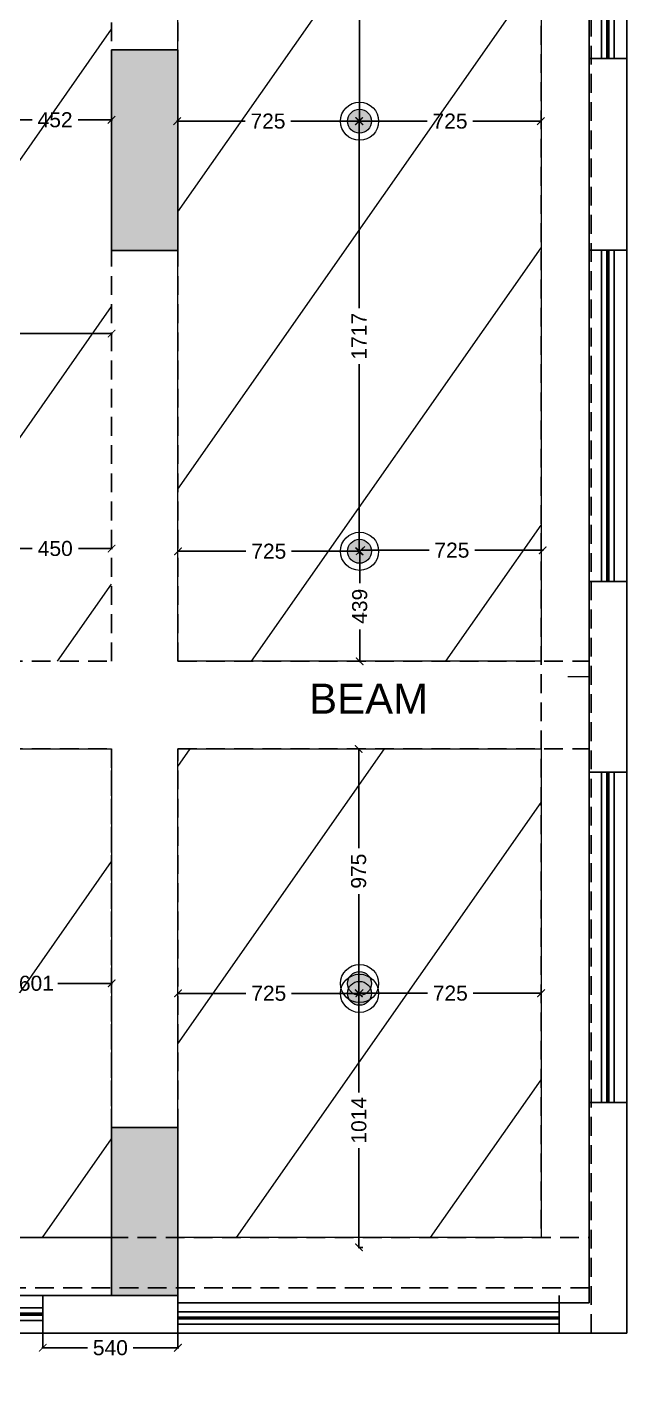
# Model space of a CAD drawing. Header units: millimetres. Extents: x 1464389 to 1998638, y -29162 to 256806.
# Drawn here: x 1781105 to 1783499, y 197646 to 203100 of the extents above; entities that cross this region are included whole.
import ezdxf

# ---------------------------------------------------------------- set-up
doc = ezdxf.new("R2010")
doc.units = ezdxf.units.MM
doc.header["$LTSCALE"] = 15
doc.header["$PDMODE"] = 35
doc.linetypes.add('DASHED2', pattern=[0.375, 0.25, -0.125])
doc.layers.get('0').update_dxf_attribs({"lineweight": 5})
for name, color, linetype in [('0_COVE_loop', 30, 'Continuous'), ('A-WNDW', 4, 'Continuous'), ('GFC Columns', 6, 'Continuous'), ('GFC Walls', 14, 'Continuous'), ('S-col-3', 3, 'Continuous'), ('Text', 250, 'Continuous')]:
    doc.layers.add(name, color=color, linetype=linetype)
doc.layers.add('Hatch', color=252, linetype='Continuous', lineweight=15)
doc.styles.add('ARIAL', font='arial.ttf')
doc.dimstyles.new('SC-25', dxfattribs={"dimtxt": 60, "dimasz": 30, "dimexe": 0, "dimexo": 0, "dimgap": 25, "dimtad": 0, "dimdec": 0, "dimzin": 0, "dimdsep": 46, "dimtxsty": 'ARIAL', "dimblk": 'ARCHTICK', "dimcen": 0.09, "dimdle": 3, "dimclrd": 251, "dimclre": 251, "dimclrt": 1, "dimadec": 0, "dimazin": 0, "dimtfac": 1, "dimtdec": 0, "dimtofl": 0, "dimtmove": 0, "dimatfit": 2, "dimfxl": 100, "dimtolj": 1, "dimtzin": 0, "dimarcsym": 0})

# ---------------------------------------------------------------- blocks, each defined once
blk = doc.blocks.new('_ArchTick')
at = {"color": 0, "linetype": 'ByBlock', "const_width": 0.15}
blk.add_lwpolyline([(-0.5, -0.5), (0.5, 0.5)], dxfattribs=at)
blk = doc.blocks.new('*D1304')
at = {"color": 251, "lineweight": -2, "transparency": 16777216}
for p, q in [((1781166.7, 197888.4), (1781166.7, 197829.6)), ((1781706.7, 197888.4), (1781706.7, 197829.6)), ((1781163.7, 197829.6), (1781345.5, 197829.6)), ((1781709.7, 197829.6), (1781527.9, 197829.6))]:
    blk.add_line(p, q, dxfattribs=at)
at = {"layer": 'Defpoints', "color": 0, "transparency": 16777216}
for p in [(1781166.7, 197888.4), (1781706.7, 197888.4), (1781166.7, 197829.6)]:
    blk.add_point(p, dxfattribs=at)
at = {"color": 251, "lineweight": -2, "transparency": 16777216, "xscale": 30, "yscale": 30, "zscale": 30, "rotation": 180}
blk.add_blockref('_ArchTick', (1781166.7, 197829.6), dxfattribs=at)
at = {"color": 251, "lineweight": -2, "transparency": 16777216, "xscale": 30, "yscale": 30, "zscale": 30}
blk.add_blockref('_ArchTick', (1781706.7, 197829.6), dxfattribs=at)
at = {"color": 1, "transparency": 16777216, "insert": (1781436.7, 197829.6), "char_height": 60, "attachment_point": 5, "style": 'ARIAL'}
blk.add_mtext('\\A1;540', dxfattribs=at)
blk = doc.blocks.new('mot cob 12w')
h = blk.add_hatch(color=219)
h.dxf.hatch_style = 1
h.set_gradient(color1=(100, 33, 101), color2=(248, 215, 49), name='HEMISPHERICAL')
h.paths.add_polyline_path([(-161097.6, 77016.2, 1), (-161193.2, 77016.2, 1)])
for radius in [76.2, 47.8]:
    blk.add_circle((-161145.4, 77016.2), radius)
blk = doc.blocks.new('LIGHTS 12W')
for p in [(1142901.2, 69843), (1142901.2, 68126.7), (1142901.1, 66362.5)]:
    blk.add_blockref('mot cob 12w', p)
blk = doc.blocks.new('*D666')
at = {"layer": '0_COVE_loop', "color": 251, "lineweight": -2, "transparency": 16777216}
for p, q in [((988106.2, -251170.8), (988242.8, -251170.8)), ((988563.7, -251170.8), (988427.1, -251170.8))]:
    blk.add_line(p, q, dxfattribs=at)
at = {"layer": 'Defpoints', "color": 0, "transparency": 16777216}
for p in [(988109.2, -251170.8), (988560.7, -251170.8), (988560.7, -251170.8)]:
    blk.add_point(p, dxfattribs=at)
at = {"layer": '0_COVE_loop', "color": 251, "lineweight": -2, "transparency": 16777216, "xscale": 30, "yscale": 30, "zscale": 30, "rotation": 180}
blk.add_blockref('_ArchTick', (988109.2, -251170.8), dxfattribs=at)
at = {"layer": '0_COVE_loop', "color": 251, "lineweight": -2, "transparency": 16777216, "xscale": 30, "yscale": 30, "zscale": 30}
blk.add_blockref('_ArchTick', (988560.7, -251170.8), dxfattribs=at)
at = {"layer": '0_COVE_loop', "color": 1, "transparency": 16777216, "insert": (988335, -251170.8), "char_height": 60, "attachment_point": 5, "style": 'ARIAL'}
blk.add_mtext('\\A1;452', dxfattribs=at)
blk = doc.blocks.new('*D674')
at = {"layer": '0_COVE_loop', "color": 251, "lineweight": -2, "transparency": 16777216}
for p, q in [((988107.7, -252881.7), (988243.3, -252881.7)), ((988563.7, -252881.7), (988428.1, -252881.7))]:
    blk.add_line(p, q, dxfattribs=at)
at = {"layer": 'Defpoints', "color": 0, "transparency": 16777216}
for p in [(988110.7, -252881.7), (988560.7, -252881.7), (988560.7, -252881.7)]:
    blk.add_point(p, dxfattribs=at)
at = {"layer": '0_COVE_loop', "color": 251, "lineweight": -2, "transparency": 16777216, "xscale": 30, "yscale": 30, "zscale": 30, "rotation": 180}
blk.add_blockref('_ArchTick', (988110.7, -252881.7), dxfattribs=at)
at = {"layer": '0_COVE_loop', "color": 251, "lineweight": -2, "transparency": 16777216, "xscale": 30, "yscale": 30, "zscale": 30}
blk.add_blockref('_ArchTick', (988560.7, -252881.7), dxfattribs=at)
at = {"layer": '0_COVE_loop', "color": 1, "transparency": 16777216, "insert": (988335.7, -252881.7), "char_height": 60, "attachment_point": 5, "style": 'ARIAL'}
blk.add_mtext('\\A1;450', dxfattribs=at)
blk = doc.blocks.new('*D678')
at = {"layer": '0_COVE_loop', "color": 251, "lineweight": -2, "transparency": 16777216}
for p, q in [((986372.2, -252023.8), (987352.9, -252023.8)), ((988563.7, -252023.8), (987583.1, -252023.8))]:
    blk.add_line(p, q, dxfattribs=at)
at = {"layer": 'Defpoints', "color": 0, "transparency": 16777216}
for p in [(986375.2, -252023.8), (988560.7, -252023.8), (988560.7, -252023.8)]:
    blk.add_point(p, dxfattribs=at)
at = {"layer": '0_COVE_loop', "color": 251, "lineweight": -2, "transparency": 16777216, "xscale": 30, "yscale": 30, "zscale": 30, "rotation": 180}
blk.add_blockref('_ArchTick', (986375.2, -252023.8), dxfattribs=at)
at = {"layer": '0_COVE_loop', "color": 251, "lineweight": -2, "transparency": 16777216, "xscale": 30, "yscale": 30, "zscale": 30}
blk.add_blockref('_ArchTick', (988560.7, -252023.8), dxfattribs=at)
at = {"layer": '0_COVE_loop', "color": 1, "transparency": 16777216, "insert": (987468, -252023.8), "char_height": 60, "attachment_point": 5, "style": 'ARIAL'}
blk.add_mtext('\\A1;2186', dxfattribs=at)
blk = doc.blocks.new('*D737')
at = {"layer": '0_COVE_loop', "color": 251, "lineweight": -2, "transparency": 16777216}
for p, q in [((989549.6, -249457), (989550.8, -249457)), ((989550.8, -249454), (989550.8, -250204.9)), ((989550.8, -251179.4), (989550.8, -250428.6)), ((989550.8, -251176.4), (989550.8, -251176.4))]:
    blk.add_line(p, q, dxfattribs=at)
at = {"layer": 'Defpoints', "color": 0, "transparency": 16777216}
for p in [(989549.6, -249457), (989550.8, -251176.4), (989550.8, -251176.4)]:
    blk.add_point(p, dxfattribs=at)
at = {"layer": '0_COVE_loop', "color": 251, "lineweight": -2, "transparency": 16777216, "xscale": 30, "yscale": 30, "zscale": 30}
for p, rotation in [((989550.8, -249457), 90), ((989550.8, -251176.4), 270)]:
    blk.add_blockref('_ArchTick', p, dxfattribs=dict(at, rotation=rotation))
at = {"layer": '0_COVE_loop', "color": 1, "transparency": 16777216, "insert": (989550.8, -250316.7), "char_height": 60, "attachment_point": 5, "rotation": 90, "style": 'ARIAL'}
blk.add_mtext('\\A1;1719', dxfattribs=at)
blk = doc.blocks.new('*D738')
at = {"layer": '0_COVE_loop', "color": 251, "lineweight": -2, "transparency": 16777216}
for p, q in [((989548.7, -251173), (989548.7, -251922.6)), ((989550.8, -251176), (989548.7, -251176)), ((989548.7, -252895.7), (989548.7, -252146.1)), ((989550.8, -252892.7), (989548.7, -252892.7))]:
    blk.add_line(p, q, dxfattribs=at)
at = {"layer": 'Defpoints', "color": 0, "transparency": 16777216}
for p in [(989550.8, -251176), (989548.7, -252892.7), (989550.8, -252892.7)]:
    blk.add_point(p, dxfattribs=at)
at = {"layer": '0_COVE_loop', "color": 251, "lineweight": -2, "transparency": 16777216, "xscale": 30, "yscale": 30, "zscale": 30}
for p, rotation in [((989548.7, -251176), 90), ((989548.7, -252892.7), 270)]:
    blk.add_blockref('_ArchTick', p, dxfattribs=dict(at, rotation=rotation))
at = {"layer": '0_COVE_loop', "color": 1, "transparency": 16777216, "insert": (989548.7, -252034.4), "char_height": 60, "attachment_point": 5, "rotation": 90, "style": 'ARIAL'}
blk.add_mtext('\\A1;1717', dxfattribs=at)
blk = doc.blocks.new('*D739')
at = {"layer": '0_COVE_loop', "color": 251, "lineweight": -2, "transparency": 16777216}
for p, q in [((989550.8, -252892.7), (989551.6, -252892.7)), ((989551.6, -252889.7), (989551.6, -253019.7)), ((989551.6, -253334.7), (989551.6, -253204.8)), ((989550.7, -253331.7), (989551.6, -253331.7))]:
    blk.add_line(p, q, dxfattribs=at)
at = {"layer": 'Defpoints', "color": 0, "transparency": 16777216}
for p in [(989550.8, -252892.7), (989550.7, -253331.7), (989551.6, -253331.7)]:
    blk.add_point(p, dxfattribs=at)
at = {"layer": '0_COVE_loop', "color": 251, "lineweight": -2, "transparency": 16777216, "xscale": 30, "yscale": 30, "zscale": 30}
for p, rotation in [((989551.6, -252892.7), 90), ((989551.6, -253331.7), 270)]:
    blk.add_blockref('_ArchTick', p, dxfattribs=dict(at, rotation=rotation))
at = {"layer": '0_COVE_loop', "color": 1, "transparency": 16777216, "insert": (989551.6, -253112.2), "char_height": 60, "attachment_point": 5, "rotation": 90, "style": 'ARIAL'}
blk.add_mtext('\\A1;439', dxfattribs=at)
blk = doc.blocks.new('*D740')
at = {"layer": '0_COVE_loop', "color": 251, "lineweight": -2, "transparency": 16777216}
for p, q in [((988822.7, -252892.7), (989097, -252892.7)), ((989553.8, -252892.7), (989279.5, -252892.7))]:
    blk.add_line(p, q, dxfattribs=at)
at = {"layer": 'Defpoints', "color": 0, "transparency": 16777216}
for p in [(988825.7, -252892.7), (988825.7, -252892.7), (989550.8, -252892.7)]:
    blk.add_point(p, dxfattribs=at)
at = {"layer": '0_COVE_loop', "color": 251, "lineweight": -2, "transparency": 16777216, "xscale": 30, "yscale": 30, "zscale": 30, "rotation": 180}
blk.add_blockref('_ArchTick', (988825.7, -252892.7), dxfattribs=at)
at = {"layer": '0_COVE_loop', "color": 251, "lineweight": -2, "transparency": 16777216, "xscale": 30, "yscale": 30, "zscale": 30}
blk.add_blockref('_ArchTick', (989550.8, -252892.7), dxfattribs=at)
at = {"layer": '0_COVE_loop', "color": 1, "transparency": 16777216, "insert": (989188.3, -252892.7), "char_height": 60, "attachment_point": 5, "style": 'ARIAL'}
blk.add_mtext('\\A1;725', dxfattribs=at)
blk = doc.blocks.new('*D741')
at = {"layer": '0_COVE_loop', "color": 251, "lineweight": -2, "transparency": 16777216}
for p, q in [((989554.2, -252888.5), (989828.5, -252888.5)), ((990285.3, -252888.5), (990011, -252888.5))]:
    blk.add_line(p, q, dxfattribs=at)
at = {"layer": 'Defpoints', "color": 0, "transparency": 16777216}
for p in [(989557.2, -252888.5), (989557.2, -252888.5), (990282.3, -252888.5)]:
    blk.add_point(p, dxfattribs=at)
at = {"layer": '0_COVE_loop', "color": 251, "lineweight": -2, "transparency": 16777216, "xscale": 30, "yscale": 30, "zscale": 30, "rotation": 180}
blk.add_blockref('_ArchTick', (989557.2, -252888.5), dxfattribs=at)
at = {"layer": '0_COVE_loop', "color": 251, "lineweight": -2, "transparency": 16777216, "xscale": 30, "yscale": 30, "zscale": 30}
blk.add_blockref('_ArchTick', (990282.3, -252888.5), dxfattribs=at)
at = {"layer": '0_COVE_loop', "color": 1, "transparency": 16777216, "insert": (989919.7, -252888.5), "char_height": 60, "attachment_point": 5, "style": 'ARIAL'}
blk.add_mtext('\\A1;725', dxfattribs=at)
blk = doc.blocks.new('*D742')
at = {"layer": '0_COVE_loop', "color": 251, "lineweight": -2, "transparency": 16777216}
for p, q in [((988819.6, -251176), (989093.9, -251176)), ((989550.7, -251176), (989276.4, -251176))]:
    blk.add_line(p, q, dxfattribs=at)
at = {"layer": 'Defpoints', "color": 0, "transparency": 16777216}
for p in [(988822.6, -251176), (988822.6, -251176), (989547.7, -251176)]:
    blk.add_point(p, dxfattribs=at)
at = {"layer": '0_COVE_loop', "color": 251, "lineweight": -2, "transparency": 16777216, "xscale": 30, "yscale": 30, "zscale": 30, "rotation": 180}
blk.add_blockref('_ArchTick', (988822.6, -251176), dxfattribs=at)
at = {"layer": '0_COVE_loop', "color": 251, "lineweight": -2, "transparency": 16777216, "xscale": 30, "yscale": 30, "zscale": 30}
blk.add_blockref('_ArchTick', (989547.7, -251176), dxfattribs=at)
at = {"layer": '0_COVE_loop', "color": 1, "transparency": 16777216, "insert": (989185.2, -251176), "char_height": 60, "attachment_point": 5, "style": 'ARIAL'}
blk.add_mtext('\\A1;725', dxfattribs=at)
blk = doc.blocks.new('*D743')
at = {"layer": '0_COVE_loop', "color": 251, "lineweight": -2, "transparency": 16777216}
for p, q in [((989546.7, -251176.1), (989820.9, -251176.1)), ((990277.7, -251176.1), (990003.5, -251176.1))]:
    blk.add_line(p, q, dxfattribs=at)
at = {"layer": 'Defpoints', "color": 0, "transparency": 16777216}
for p in [(989549.7, -251176.1), (989549.7, -251176.1), (990274.7, -251176.1)]:
    blk.add_point(p, dxfattribs=at)
at = {"layer": '0_COVE_loop', "color": 251, "lineweight": -2, "transparency": 16777216, "xscale": 30, "yscale": 30, "zscale": 30, "rotation": 180}
blk.add_blockref('_ArchTick', (989549.7, -251176.1), dxfattribs=at)
at = {"layer": '0_COVE_loop', "color": 251, "lineweight": -2, "transparency": 16777216, "xscale": 30, "yscale": 30, "zscale": 30}
blk.add_blockref('_ArchTick', (990274.7, -251176.1), dxfattribs=at)
at = {"layer": '0_COVE_loop', "color": 1, "transparency": 16777216, "insert": (989912.2, -251176.1), "char_height": 60, "attachment_point": 5, "style": 'ARIAL'}
blk.add_mtext('\\A1;725', dxfattribs=at)
blk = doc.blocks.new('*D615')
at = {"layer": '0_COVE_loop', "color": 251, "lineweight": -2, "transparency": 16777216}
for p, q in [((987956.8, -254617), (988174.6, -254617)), ((988563.7, -254617), (988345.9, -254617))]:
    blk.add_line(p, q, dxfattribs=at)
at = {"layer": 'Defpoints', "color": 0, "transparency": 16777216}
for p in [(987959.8, -254617), (988560.7, -254617), (988560.7, -254617)]:
    blk.add_point(p, dxfattribs=at)
at = {"layer": '0_COVE_loop', "color": 251, "lineweight": -2, "transparency": 16777216, "xscale": 30, "yscale": 30, "zscale": 30, "rotation": 180}
blk.add_blockref('_ArchTick', (987959.8, -254617), dxfattribs=at)
at = {"layer": '0_COVE_loop', "color": 251, "lineweight": -2, "transparency": 16777216, "xscale": 30, "yscale": 30, "zscale": 30}
blk.add_blockref('_ArchTick', (988560.7, -254617), dxfattribs=at)
at = {"layer": '0_COVE_loop', "color": 1, "transparency": 16777216, "insert": (988260.3, -254617), "char_height": 60, "attachment_point": 5, "style": 'ARIAL'}
blk.add_mtext('\\A1;601', dxfattribs=at)
blk = doc.blocks.new('*D622')
at = {"layer": '0_COVE_loop', "color": 251, "lineweight": -2, "transparency": 16777216}
for p, q in [((988822.7, -254656.9), (989097, -254656.9)), ((989553.7, -254656.9), (989279.5, -254656.9))]:
    blk.add_line(p, q, dxfattribs=at)
at = {"layer": 'Defpoints', "color": 0, "transparency": 16777216}
for p in [(988825.7, -254656.9), (988825.7, -254656.9), (989550.7, -254656.9)]:
    blk.add_point(p, dxfattribs=at)
at = {"layer": '0_COVE_loop', "color": 251, "lineweight": -2, "transparency": 16777216, "xscale": 30, "yscale": 30, "zscale": 30, "rotation": 180}
blk.add_blockref('_ArchTick', (988825.7, -254656.9), dxfattribs=at)
at = {"layer": '0_COVE_loop', "color": 251, "lineweight": -2, "transparency": 16777216, "xscale": 30, "yscale": 30, "zscale": 30}
blk.add_blockref('_ArchTick', (989550.7, -254656.9), dxfattribs=at)
at = {"layer": '0_COVE_loop', "color": 1, "transparency": 16777216, "insert": (989188.2, -254656.9), "char_height": 60, "attachment_point": 5, "style": 'ARIAL'}
blk.add_mtext('\\A1;725', dxfattribs=at)
blk = doc.blocks.new('*D623')
at = {"layer": '0_COVE_loop', "color": 251, "lineweight": -2, "transparency": 16777216}
for p, q in [((989547.7, -254656.4), (989822, -254656.4)), ((990278.7, -254656.4), (990004.5, -254656.4))]:
    blk.add_line(p, q, dxfattribs=at)
at = {"layer": 'Defpoints', "color": 0, "transparency": 16777216}
for p in [(989550.7, -254656.4), (990275.7, -254656.4), (990275.7, -254656.4)]:
    blk.add_point(p, dxfattribs=at)
at = {"layer": '0_COVE_loop', "color": 251, "lineweight": -2, "transparency": 16777216, "xscale": 30, "yscale": 30, "zscale": 30, "rotation": 180}
blk.add_blockref('_ArchTick', (989550.7, -254656.4), dxfattribs=at)
at = {"layer": '0_COVE_loop', "color": 251, "lineweight": -2, "transparency": 16777216, "xscale": 30, "yscale": 30, "zscale": 30}
blk.add_blockref('_ArchTick', (990275.7, -254656.4), dxfattribs=at)
at = {"layer": '0_COVE_loop', "color": 1, "transparency": 16777216, "insert": (989913.2, -254656.4), "char_height": 60, "attachment_point": 5, "style": 'ARIAL'}
blk.add_mtext('\\A1;725', dxfattribs=at)
blk = doc.blocks.new('*D624')
at = {"layer": '0_COVE_loop', "color": 251, "lineweight": -2, "transparency": 16777216}
for p, q in [((989548.4, -254653.5), (989548.4, -255052)), ((989564.3, -254656.5), (989548.4, -254656.5)), ((989548.4, -255673.7), (989548.4, -255275.3)), ((989564.2, -255670.7), (989548.4, -255670.7))]:
    blk.add_line(p, q, dxfattribs=at)
at = {"layer": 'Defpoints', "color": 0, "transparency": 16777216}
for p in [(989564.3, -254656.5), (989548.4, -255670.7), (989564.2, -255670.7)]:
    blk.add_point(p, dxfattribs=at)
at = {"layer": '0_COVE_loop', "color": 251, "lineweight": -2, "transparency": 16777216, "xscale": 30, "yscale": 30, "zscale": 30}
for p, rotation in [((989548.4, -254656.5), 90), ((989548.4, -255670.7), 270)]:
    blk.add_blockref('_ArchTick', p, dxfattribs=dict(at, rotation=rotation))
at = {"layer": '0_COVE_loop', "color": 1, "transparency": 16777216, "insert": (989548.4, -255163.6), "char_height": 60, "attachment_point": 5, "rotation": 90, "style": 'ARIAL'}
blk.add_mtext('\\A1;1014', dxfattribs=at)
blk = doc.blocks.new('*D625')
at = {"layer": '0_COVE_loop', "color": 251, "lineweight": -2, "transparency": 16777216}
for p, q in [((989547.4, -253678.7), (989547.4, -254077.8)), ((989550.7, -253681.7), (989547.4, -253681.7)), ((989547.4, -254659.9), (989547.4, -254260.8)), ((989550.7, -254656.9), (989547.4, -254656.9))]:
    blk.add_line(p, q, dxfattribs=at)
at = {"layer": 'Defpoints', "color": 0, "transparency": 16777216}
for p in [(989547.4, -253681.7), (989550.7, -253681.7), (989550.7, -254656.9)]:
    blk.add_point(p, dxfattribs=at)
at = {"layer": '0_COVE_loop', "color": 251, "lineweight": -2, "transparency": 16777216, "xscale": 30, "yscale": 30, "zscale": 30}
for p, rotation in [((989547.4, -253681.7), 90), ((989547.4, -254656.9), 270)]:
    blk.add_blockref('_ArchTick', p, dxfattribs=dict(at, rotation=rotation))
at = {"layer": '0_COVE_loop', "color": 1, "transparency": 16777216, "insert": (989547.4, -254169.3), "char_height": 60, "attachment_point": 5, "rotation": 90, "style": 'ARIAL'}
blk.add_mtext('\\A1;975', dxfattribs=at)
blk = doc.blocks.new('4th floor dimention')
at = {"layer": '0_COVE_loop'}
for base, p1, p2, picture, middle in [((989550.8, -251176.4), (989549.6, -249457), (989550.8, -251176.4), '*D737', (989550.8, -250316.7)), ((989548.7, -252892.7), (989550.8, -251176), (989550.8, -252892.7), '*D738', (989548.7, -252034.4)), ((989551.6, -253331.7), (989550.8, -252892.7), (989550.7, -253331.7), '*D739', (989551.6, -253112.2)), ((989547.4, -253681.7), (989550.7, -254656.9), (989550.7, -253681.7), '*D625', (989547.4, -254169.3)), ((989548.4, -255670.7), (989564.3, -254656.5), (989564.2, -255670.7), '*D624', (989548.4, -255163.6))]:
    dim = blk.add_linear_dim(base=base, p1=p1, p2=p2, angle=90, dimstyle='SC-25', dxfattribs=at)
    dim.commit()
    dim.dimension.update_dxf_attribs({"geometry": picture, "text_midpoint": middle})
for base, p1, p2, picture, middle in [((988560.7301, -251170.7684), (988109.176, -251170.7684), (988560.7301, -251170.7684), '*D666', (988334.9531, -251170.7684)), ((988822.6, -251176), (989547.7, -251176), (988822.6, -251176), '*D742', (989185.2, -251176)), ((989549.7, -251176.1), (990274.7, -251176.1), (989549.7, -251176.1), '*D743', (989912.2, -251176.1)), ((988560.7301, -252023.7737), (986375.2064, -252023.7737), (988560.7301, -252023.7737), '*D678', (987467.9682, -252023.7737)), ((988560.7, -252881.7), (988110.7, -252881.7), (988560.7, -252881.7), '*D674', (988335.7, -252881.7)), ((988825.7, -252892.7), (989550.8, -252892.7), (988825.7, -252892.7), '*D740', (989188.3, -252892.7)), ((989557.2, -252888.5), (990282.3, -252888.5), (989557.2, -252888.5), '*D741', (989919.7, -252888.5)), ((988560.7, -254617), (987959.8, -254617), (988560.7, -254617), '*D615', (988260.3, -254617)), ((988825.7, -254656.9), (989550.7, -254656.9), (988825.7, -254656.9), '*D622', (989188.2, -254656.9)), ((990275.7, -254656.4), (989550.7, -254656.4), (990275.7, -254656.4), '*D623', (989913.2, -254656.4))]:
    dim = blk.add_linear_dim(base=base, p1=p1, p2=p2, dimstyle='SC-25', dxfattribs=at)
    dim.commit()
    dim.dimension.update_dxf_attribs({"geometry": picture, "text_midpoint": middle})

msp = doc.modelspace()

# ---------------------------------------------------------------- hatches: boundary and pattern name
at = {"layer": 'Hatch', "true_color": 0xa953a0}
h = msp.add_hatch(dxfattribs=at)
h.set_pattern_fill('ANSI31', color=215, scale=200, angle=10)
h.set_pattern_definition([(55, (1353770.7, 220033.9), (-520.16155, 364.221), [])])
h.paths.add_polyline_path([(1761120.8, 215600.5), (1761132, 215671.8), (1759832.7, 215881.1), (1759832.7, 214004.5), (1771480.8, 214004.5)])
h.paths.add_polyline_path([(1769249.7, 214348.2), (1769272.9, 214496.4), (1769273.2, 214496.4), (1769249.9, 214348.2)], flags=16)
h.paths.add_polyline_path([(1766398.7, 213704.5), (1762153.3, 213704.5), (1762153.3, 212292.6), (1766398.7, 212292.6)])
h.paths.add_polyline_path([(1761553.3, 213704.5), (1760128.4, 213704.5), (1760128.4, 212292.6), (1761553.3, 212292.6)])
h.paths.add_polyline_path([(1766398.7, 211992.6), (1762153.3, 211992.6), (1762153.3, 205132.9), (1766398.7, 205132.9)])
h.paths.add_polyline_path([(1771617.7, 211992.6), (1766998.7, 211992.6), (1766998.7, 200554.4), (1771617.7, 200554.4)])
h.paths.add_polyline_path([(1776202.5, 211992.6), (1772217.7, 211992.6), (1772217.7, 201169.4), (1776202.5, 201169.4)])
h.paths.add_polyline_path([(1776202.5, 213082.8), (1772217.7, 213708.3), (1772217.7, 212292.6), (1776202.5, 212292.6)])
h.paths.add_polyline_path([(1781501.7, 212460.8), (1780743.4, 212577.6), (1780743.4, 212577.6), (1779033.8, 212841), (1776802.5, 213143.1), (1776802.5, 212292.6), (1781501.7, 212292.6)])
h.paths.add_polyline_path([(1781441.7, 210430.6), (1781361.7, 210430.6), (1781361.7, 210778.7), (1777072.7, 210778.7), (1777072.7, 206915.4), (1781361.7, 206915.4), (1781361.7, 207156.4), (1781441.7, 207156.4)])
h.paths.add_polyline_path([(1783156.7, 211005.6), (1781706.7, 211005.6), (1781706.7, 206915.4), (1783156.7, 206915.4)])
h.paths.add_polyline_path([(1783156.7, 206615.4), (1781706.7, 206615.4), (1781706.7, 200569.4), (1783156.7, 200569.4)])
h.paths.add_polyline_path([(1781441.7, 206356.4), (1781361.7, 206356.4), (1781361.7, 206615.4), (1777072.7, 206615.4), (1777072.7, 200569.4), (1781441.7, 200569.4)])
h.paths.add_polyline_path([(1781441.7, 200219.4), (1776847.7, 200219.4), (1776847.7, 198269.1), (1781441.7, 198269.1)])
h.paths.add_polyline_path([(1783156.7, 200219.4), (1781706.7, 200219.4), (1781706.7, 198269.1), (1783156.7, 198269.1)])
h.paths.add_polyline_path([(1766398.7, 204532.9), (1762153.3, 204532.9), (1762153.3, 200559.3), (1766398.7, 200559.3)])
h.paths.add_polyline_path([(1761778.4, 200259.2), (1759832.7, 200259.2), (1759832.7, 198269.1), (1761778.4, 198269.1)])
h.paths.add_polyline_path([(1767403.7, 200204.4), (1766923.7, 200204.4), (1766448.7, 200204.4), (1766448.7, 200259.3), (1762153.4, 200259.3), (1762153.4, 198269.1), (1767403.7, 198269.1)])
h.paths.add_polyline_path([(1766863.7, 197972.6), (1766863.7, 198027.6), (1766863.7, 198069.1), (1762378.4, 198069.1), (1762378.4, 198069), (1761628.4, 198069), (1759832.7, 198069.1), (1759832.7, 197483.6), (1760482.7, 197483.6), (1760482.7, 196983.6), (1766863.7, 196983.6), (1766863.7, 197068.6)])
h.paths.add_polyline_path([(1774526.7, 201169.4), (1772217.7, 201169.4), (1772217.7, 200554.4), (1774526.7, 200554.4)])
h.paths.add_polyline_path([(1778021.5, 198152.1), (1778292.1, 198152.1), (1778292.1, 198306.7), (1778021.5, 198306.7)])
h.paths.add_polyline_path([(1780641.6, 198153.3), (1780641.6, 198307.8), (1780429.2, 198307.8), (1780429.2, 198153.3)])
h.paths.add_polyline_path([(1766889.4, 197071), (1766889.4, 197225.1), (1766734.9, 197225.1), (1766734.9, 197071)])
at = {"layer": 'S-col-3', "lineweight": -3, "ltscale": 0.15}
h = msp.add_hatch(color=1, dxfattribs=at)
h.dxf.hatch_style = 1
h.paths.add_polyline_path([(1781441.7, 202209.4), (1781706.7, 202209.4), (1781706.7, 203009.4), (1781441.7, 203009.4)])
h = msp.add_hatch(color=1, dxfattribs=at)
h.dxf.hatch_style = 1
h.paths.add_polyline_path([(1781441.7, 198038.4), (1781706.7, 198038.4), (1781706.7, 198708.4), (1781441.7, 198708.4)])

# ---------------------------------------------------------------- linework, layer by layer
for p, q in [((1783348.7, 200887.4), (1783348.7, 202210.4)), ((1783498.7, 200887.4), (1783498.7, 202210.4)), ((1783348.7, 200507.4), (1783263.3, 200507.4)), ((1783228.7, 198008.4), (1783228.7, 197888.4))]:
    msp.add_line(p, q)
for points in [[(1781706.7, 206615.4), (1783156.7, 206615.4), (1783156.7, 200569.4), (1781706.7, 200569.4)], [(1776847.7, 200219.4), (1781441.7, 200219.4), (1781441.7, 198269.1), (1776847.7, 198269.1)], [(1781706.7, 200219.4), (1783156.7, 200219.4), (1783156.7, 198269.1), (1781706.7, 198269.1)]]:
    msp.add_lwpolyline(points, close=True)
at = {"layer": 'A-WNDW', "ltscale": 0.5}
for points in [[(1783398.7, 202975.4), (1783398.7, 204293.4), (1783448.7, 204293.4), (1783448.7, 202975.4)], [(1783398.7, 200887.4), (1783398.7, 202210.4), (1783448.7, 202210.4), (1783448.7, 200887.4)], [(1783398.7, 198808.4), (1783398.7, 200127.4), (1783448.7, 200127.4), (1783448.7, 198808.4)], [(1779438.7, 197988.4), (1781166.7, 197988.4), (1781166.7, 197938.4), (1779438.7, 197938.4)], [(1781706.7, 197973.4), (1783228.7, 197973.4), (1783228.7, 197923.4), (1781706.7, 197923.4)]]:
    msp.add_lwpolyline(points, close=True, dxfattribs=at)
at = {"layer": 'A-WNDW', "ltscale": 0.5, "const_width": 14.1}
for points in [[(1783423.7, 202975.4), (1783423.7, 204293.4)], [(1783423.7, 200887.4), (1783423.7, 202210.4)], [(1783423.7, 198808.4), (1783423.7, 200127.4)], [(1779438.7, 197963.4), (1781166.7, 197963.4)], [(1781706.7, 197948.4), (1783228.7, 197948.4)]]:
    msp.add_lwpolyline(points, dxfattribs=at)
at = {"layer": 'GFC Columns'}
for points in [[(1781441.7, 202209.4), (1781706.7, 202209.4), (1781706.7, 203009.4), (1781441.7, 203009.4)], [(1781441.7, 202209.4), (1781706.7, 202209.4), (1781706.7, 203009.4), (1781441.7, 203009.4)], [(1781441.7, 198038.4), (1781706.7, 198038.4), (1781706.7, 198708.4), (1781441.7, 198708.4)], [(1781441.7, 198038.4), (1781706.7, 198038.4), (1781706.7, 198708.4), (1781441.7, 198708.4)]]:
    msp.add_lwpolyline(points, close=True, dxfattribs=at)
at = {"layer": 'GFC Walls'}
for p, q in [((1783498.7, 197888.4), (1783498.7, 211228.4)), ((1783348.7, 202210.4), (1783348.7, 205048.4)), ((1783348.7, 200887.4), (1783348.7, 202975.4)), ((1783348.7, 202975.4), (1783498.7, 202975.4)), ((1783348.7, 202210.4), (1783498.7, 202210.4)), ((1783348.7, 202210.4), (1783498.7, 202210.4)), ((1783348.7, 198808.4), (1783348.7, 200887.4)), ((1783348.7, 200887.4), (1783498.7, 200887.4)), ((1783348.7, 200127.4), (1783498.7, 200127.4)), ((1783348.7, 198008.4), (1783348.7, 198808.4)), ((1783348.7, 198808.4), (1783498.7, 198808.4)), ((1781441.7, 198038.4), (1781441.7, 198708.4)), ((1781441.7, 198708.4), (1781441.7, 198038.4)), ((1781441.7, 198038.4), (1781441.7, 198708.4)), ((1781441.7, 198708.4), (1781441.7, 198038.4)), ((1776547.7, 198038.4), (1781706.7, 198038.4)), ((1781021.7, 198038.4), (1781561.7, 198038.4)), ((1781166.7, 198038.4), (1781166.7, 197888.4)), ((1781706.7, 198038.4), (1781706.7, 197888.4)), ((1781706.7, 198008.4), (1783348.7, 198008.4)), ((1783348.7, 198008.4), (1783228.7, 198008.4)), ((1783228.7, 198008.4), (1783228.7, 197888.4)), ((1776697.7, 197888.4), (1783348.7, 197888.4)), ((1777912.7, 197888.4), (1783348.7, 197888.4)), ((1783348.7, 197888.4), (1783498.7, 197888.4))]:
    msp.add_line(p, q, dxfattribs=at)
at = {"layer": 'GFC Walls', "color": 252, "linetype": 'DASHED2', "ltscale": 20, "true_color": 0x939598}
for p, q in [((1781441.7, 198708.4), (1781441.7, 200219.4)), ((1781706.7, 198708.4), (1781706.7, 200219.4))]:
    msp.add_line(p, q, dxfattribs=at)
at = {"layer": 'GFC Walls', "color": 3}
for p, q in [((1781166.7, 197888.4), (1781166.7, 198038.4)), ((1781706.7, 197888.4), (1781706.7, 198038.4)), ((1783228.7, 197888.4), (1783228.7, 198038.4))]:
    msp.add_line(p, q, dxfattribs=at)
at = {"layer": 'GFC Walls', "color": 252, "linetype": 'DASHED2', "ltscale": 20, "true_color": 0x939598}
for points in [[(1783356.7, 197888.4), (1783356.7, 212292.6)], [(1783156.7, 211992.6), (1783156.7, 198269.1)], [(1781361.7, 206615.4), (1777072.7, 206615.4), (1777072.7, 200569.4), (1781441.7, 200569.4), (1781441.7, 206356.4)], [(1781706.7, 200569.4), (1781706.7, 206615.4)], [(1781706.7, 200569.4), (1783348.7, 200569.4)], [(1776847.7, 198069.1), (1776847.7, 200219.4), (1781441.7, 200219.4), (1781441.7, 198269.1), (1776847.7, 198269.1)], [(1781706.7, 200219.4), (1783348.7, 200219.4)], [(1759832.7, 198269.1), (1783348.7, 198269.1)], [(1783348.7, 198069.1), (1759832.7, 198069.1)]]:
    msp.add_lwpolyline(points, dxfattribs=at)

# ---------------------------------------------------------------- block references
at = {"color": 2}
msp.add_blockref('LIGHTS 12W', (800676, 55865.6), dxfattribs=at)
msp.add_blockref('mot cob 12w', (1943577.2, 122267.2))
at = {"layer": '0_COVE_loop'}
msp.add_blockref('4th floor dimention', (792881, 453901.1), dxfattribs=at)

# ---------------------------------------------------------------- texts
at = {"layer": 'Text', "ltscale": 0.25, "insert": (1782230.4, 200360.3), "char_height": 120, "attachment_point": 7, "style": 'ARIAL'}
msp.add_mtext_dynamic_manual_height_columns('\\pxt5;BEAM', width=2313.201, gutter_width=250, heights=[0], dxfattribs=at)

# ---------------------------------------------------------------- dimensions: what is measured, and where the dimension line sits
dim = msp.add_linear_dim(base=(1781166.7, 197829.6), p1=(1781706.7, 197888.4), p2=(1781166.7, 197888.4), angle=180, dimstyle='SC-25')
dim.commit()
dim.dimension.update_dxf_attribs({"geometry": '*D1304', "text_midpoint": (1781436.7, 197829.6)})

doc.saveas('drawing.dxf')
